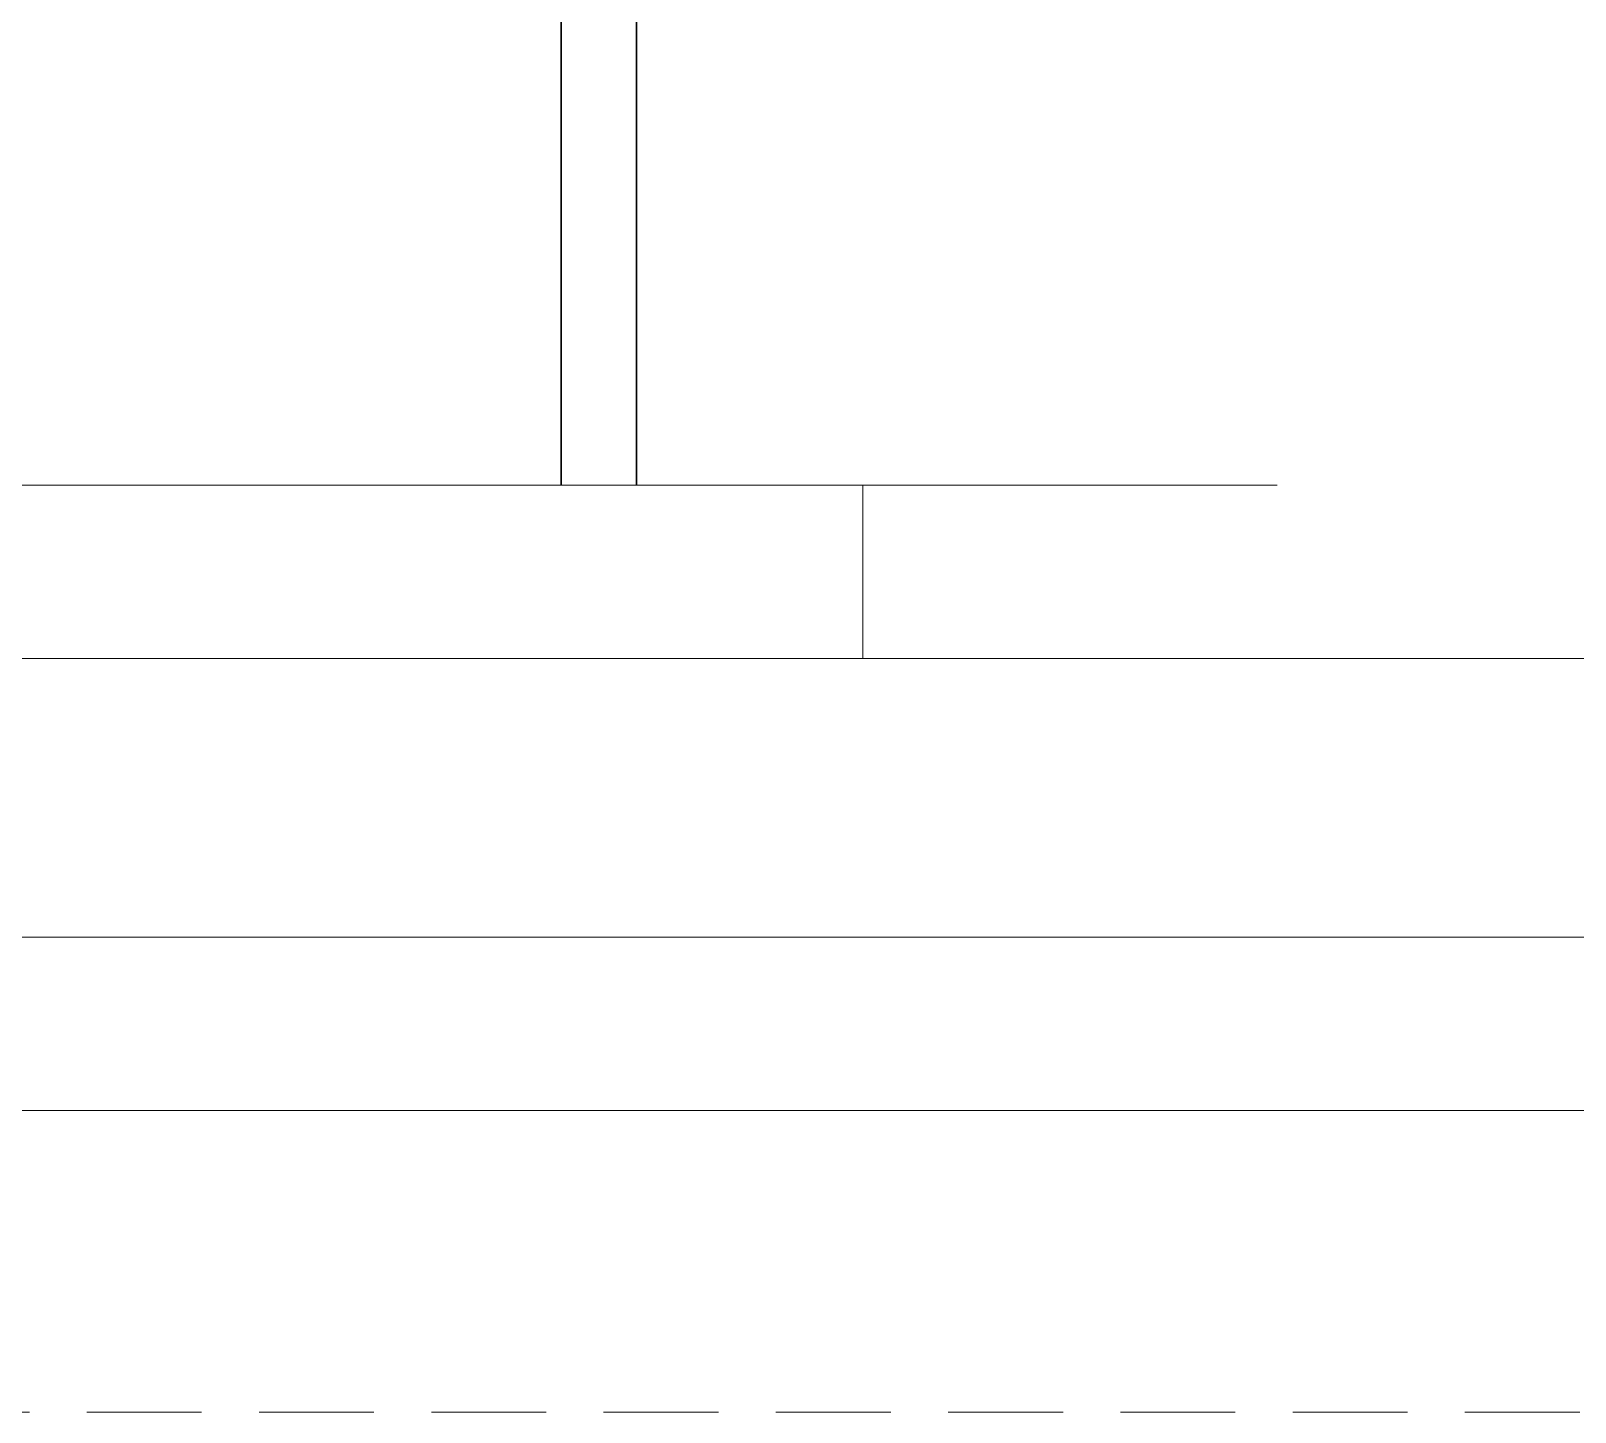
# Model space of a CAD drawing. Extents: x -234346 to 58427, y -132654 to -82394.
# Drawn here: x -48756 to -46707, y -117093 to -115260 of the extents above; entities that cross this region are included whole.
import ezdxf

# ---------------------------------------------------------------- set-up
doc = ezdxf.new("R2010")
doc.units = 0
doc.header["$LTSCALE"] = 8
doc.linetypes.add('HIDDEN', pattern=[9.525, 6.35, -3.175])
for name, color, linetype, lineweight in [('72_EGR_EQP_TAG', 9, 'Continuous', 5), ('Proj', 9, 'Continuous', 5), ('Walls', 9, 'Continuous', 5)]:
    doc.layers.add(name, color=color, linetype=linetype, lineweight=lineweight)
doc.layers.add('X-WHITE glass', color=9, linetype='Continuous')

# ---------------------------------------------------------------- blocks, each defined once
blk = doc.blocks.new('1stF')
at = {"layer": 'Proj', "color": 9}
for p, q in [((-51942.6, -116462.6, 0.1), (-37002.1, -116462.6, 0.1)), ((-52172.6, -116692.6, 0.1), (-36772.1, -116692.6, 0.1))]:
    blk.add_line(p, q, dxfattribs=at)
at = {"layer": 'Proj', "color": 9, "linetype": 'HIDDEN', "ltscale": 3, "elevation": 0.1}
blk.add_lwpolyline([(-23322.3, -93192.6), (-74742.3, -93192.6), (-74742.3, -117092.6), (-23322.3, -117092.6)], dxfattribs=at)
at = {"layer": 'Walls', "color": 9}
for p, q in [((-50322.3, -115862.6, 0.1), (-47102.3, -115862.6, 0.1)), ((-47652.3, -115862.6, 0.1), (-47652.3, -116092.6, 0.1)), ((-50007.3, -116092.6, 0.1), (-46138.6, -116092.6, 0.1))]:
    blk.add_line(p, q, dxfattribs=at)
at = {"layer": 'X-WHITE glass', "color": 9, "lineweight": 30, "ltscale": 6}
for p, q in [((-48052.3, -113692.6, 0.1), (-48052.3, -115862.6, 0.1)), ((-47952.3, -115862.6, 0.1), (-47952.3, -113692.6, 0.1))]:
    blk.add_line(p, q, dxfattribs=at)

msp = doc.modelspace()

# ---------------------------------------------------------------- block references
at = {"layer": '72_EGR_EQP_TAG'}
msp.add_blockref('1stF', (0, 0), dxfattribs=at)

doc.saveas('drawing.dxf')
